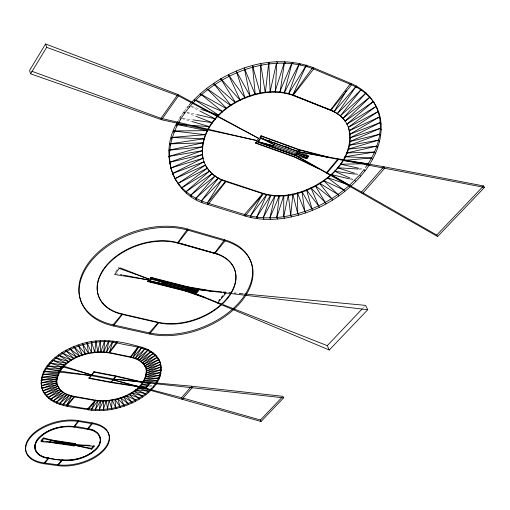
<?xml version="1.0" encoding="UTF-8"?>
<svg xmlns="http://www.w3.org/2000/svg" width="510" height="510" viewBox="0 0 510 510"><rect width="100%" height="100%" fill="white"/><g stroke="black" fill="none" stroke-linecap="round" stroke-linejoin="round"><path stroke-width="0.38" stroke-dasharray="2.55 1.91" d="M178.398 120.558L179.106 119.263M181.496 115.432L182.331 114.163M115.636 271.556L117.459 269.133M184.492 111.001L186.418 108.522M363.356 307.67L364.452 306.516M148.843 386.127L151.903 386.115M358.651 169.071L362.572 169.32M182.969 118.428L192.417 119.793M149.647 385.554L151.916 385.892M355.1 174.229L358.173 174.681M116.599 273.819L118.148 274.119M359.524 168.402L362.604 169.078M187.055 112.321L196.178 114.418M350.217 179.08L353.296 179.82M182.089 118.639L191.193 121.291M355.26 173.47L358.964 174.669M191.811 106.392L200.742 109.293M186.966 112.78L195.101 115.968M350.599 178.322L354.125 179.877M190.912 106.482L199.231 110.702"/><path stroke-width="0.76" d="M373.301 101.598L346.972 124.096L347.24 124.561C343.804 117.753 337.582 112.697 330.55 109.937L292.785 94.968C254.739 80.797 195.253 114.648 203.031 158.776C196.229 114.737 254.968 81.383 293.04 95.446L330.818 110.402C336.581 112.716 341.84 116.446 345.429 121.558L345.162 121.093L373.301 101.598C388.18 123.037 379.982 151.878 364.988 170.907C345.48 196.172 315.856 213.154 284.427 218.216L283.7 216.693L283.77 195.477C316.079 192.652 357.561 163.952 348.381 127.296L376.01 106.431C370.91 95.81 361.405 87.847 350.644 83.34L312.796 67.467C269.299 51.236 218.828 71.17 189.318 104.882M103.689 410.416L103.441 400.764C120.946 400.076 144.732 391.036 146.434 371.044L160.675 364.433C158.489 354.055 147.964 348.285 138.331 346.347C118.855 340.731 97.569 337.607 78.106 345.009C59.389 350.963 33.736 369.393 43.407 391.865C52.179 407.343 73.191 406.559 88.122 409.785C100.215 411.742 112.684 410.04 124.223 406.139C142.15 400.012 166.534 383.96 159.968 361.915L145.65 367.5L146.325 369.718L146.172 369.24L159.968 361.915M41.635 386.79L41.049 382.984L56.636 380.887L56.954 383.259L56.827 382.768L42.069 388.288C45.798 398.457 56.795 403.416 66.804 405.106C84.131 408.88 102.542 411.984 119.863 406.355C138.484 400.72 162.658 386.937 160.675 364.433L146.172 369.24C148.212 392.719 114.361 403.761 95.536 400.637L74.434 396.907C67.371 395.69 59.453 391.992 57.279 384.578L42.069 388.288L41.367 385.688L56.636 380.887C59.632 358.109 89.365 349.178 109.102 352.455L130.483 356.853C136.776 358.135 143.597 361.514 145.803 367.978L144.872 365.836L157.462 357.229L160.325 362.98M284.427 218.216C271.384 220.135 257.869 219.861 245.183 216.042L208.003 204.561C171.245 195.375 158.412 151.757 178.047 121.201M173.202 175.096C160.714 143.01 182.293 109.019 207.366 89.939C236.825 67.473 277.886 55.182 313.663 68.984L351.543 84.838C360.595 88.67 368.775 94.815 374.212 103.084M260.329 93.4L260.597 65.242M41.31 384.087C42.273 362.686 64.521 350.236 82.805 344.728C93.948 341.63 105.831 340.546 117.23 342.867C130.675 346.73 148.314 346.029 157.813 358.294M145.031 366.32C142.06 361.163 136.24 358.511 130.636 357.344L109.248 352.945C89.505 349.675 59.766 358.6 56.763 381.384L56.636 380.887M111.932 409.358L111.626 408.293L112.047 399.91L116.063 408.497M275.304 92.049L276.694 63.272M175.72 180.196L172.571 173.508L203.923 161.785C207.455 171.526 216.176 178.564 225.879 181.624L263.205 193.806C285.536 200.411 309.895 192.066 327.624 178.041C343.077 165.877 356.866 143.712 346.972 124.096L376.01 106.431L376.922 107.922M365.466 167.529C378.089 150.45 385.503 126.652 376.01 106.431M103.74 352.212L104.703 340.514L105.028 341.604M291.459 216.928L290.719 215.405L292.848 194.144L293.084 194.616M94.771 352.455L95.918 340.98L96.237 342.076M277.465 219.045L276.745 217.521L279.333 195.681L283.77 195.477L284 195.955M265.398 92.571L268.668 63.151M99.641 410.607L99.342 409.536L100.674 400.72L103.441 400.764L103.581 401.242M280.054 92.348L284.376 63.195M107.795 410.002L107.495 408.931L109.153 400.356L111.626 408.293M171.303 169.664L170.672 168.077L202.821 158.291L204.134 162.276L203.923 161.785L175.083 178.615C182.013 190.702 194.208 198.951 207.347 202.999L244.494 214.493C257.167 218.325 270.67 218.605 283.7 216.693L288.284 194.967L288.52 195.438M270.402 92.125L270.153 91.647L276.445 63.234M106.558 352.493L108.764 341.432M270.612 219.402L269.898 217.872L275.005 195.566L279.333 195.681L279.563 196.152M97.824 352.193L100.177 341.356M284.618 93.018L284.363 92.546L291.816 63.731M95.676 410.563L95.383 409.492L97.984 400.516L100.674 400.72L100.808 401.204M275.049 91.57L284.147 63.144M276.745 217.521L283.77 195.477M103.39 409.351L106.278 400.637L106.411 401.121M263.912 219.281L263.205 217.744L270.823 195.132L275.005 195.566L275.234 196.038M116.898 341.783L117.23 342.867L109.248 352.945L112.761 341.808M288.96 94.057L288.705 93.579L298.943 64.853M100.821 352.117L104.703 340.514M42.904 438.396L40.991 440.812L41.195 441.679L60.671 443.171L61.053 442.699L43.382 437.797L43.586 438.664L61.053 442.699L74.995 444.79L75.448 443.611L51.159 439.951L50.515 441.386M279.799 91.87L291.605 63.661M269.898 217.872L279.333 195.681M91.825 410.289L91.532 409.218L95.402 400.152L97.984 400.516L98.124 401M244.679 293.99L365.542 305.369L367.748 309.71L187.355 288.437L150.029 278.951L150.75 277.312L188.075 286.843L210.547 290.719L210.732 291.197L188.26 287.328L150.922 277.803L150.75 277.312M257.41 218.675L256.708 217.139L266.8 194.386L270.823 195.132L271.046 195.61M192.213 288.539L187.833 287.136L187.113 288.736L197.778 291.446L164.628 283.024L151.623 278.345L151.451 277.854L164.628 283.024L165.348 281.399L165.52 281.89L163.015 285.058L162.837 284.574L152.037 281.839M307.211 66.657L306.351 65.14L292.785 94.968L293.04 95.446L313.663 68.984L312.796 67.467M99.342 409.536L103.441 400.764M133.116 357.95L132.963 357.465L137.655 347.737M103.594 351.721L108.598 341.368M255.567 142.755L293.837 156.411L319.126 168.848L294.079 156.882L255.797 143.233L255.567 142.755L257.085 141.576L295.379 155.282L437.606 236.538L484.5 187.412L298.273 151.712L259.966 137.885L261.031 135.736L299.338 149.628L328.319 157.054L328.574 157.52L299.587 150.099L261.267 136.221L261.031 135.736M284.363 92.546L298.752 64.77M263.205 217.744L275.005 195.566M66.804 405.106L74.307 396.417L74.434 396.907L67.078 406.189L66.804 405.106L71.782 395.875L95.402 400.152L95.536 400.637L88.122 409.785L87.828 408.708L95.402 400.152M251.149 217.598L250.461 216.055L262.981 193.328L266.8 194.386L267.03 194.865M346.328 90.735L334.152 111.582L334.42 112.047M95.383 409.492L100.674 400.72M135.437 358.721L135.284 358.243L141.519 347.903M45.575 43.962L29.574 70.431L30.6 73.822L161.574 119.742L256.893 140.562L258.615 138.35L177.85 94.465L45.575 43.962L46.671 47.322L30.6 73.822M106.411 352.002L113.01 341.101L113.335 342.191M288.705 93.579L306.351 65.14M207.347 202.999L225.662 181.139L225.879 181.624L208.003 204.561L207.347 202.999L221.888 179.711L262.981 193.328L263.205 193.806L245.183 216.042L244.494 214.493L262.981 193.328M91.832 374.939L93.891 371.675L115.846 375.921L141.047 381.678L141.193 382.156L115.987 376.406L94.025 372.166L91.832 374.939L113.775 379.134L283.611 397.838L282.993 396.34L191.62 386.204L113.775 379.134L115.846 375.921L115.987 376.406L111.008 382.545L89.091 378.401L88.95 377.91L91.271 375.64L113.214 379.829L181.573 397.679L182.102 399.241L192.168 387.766L191.62 386.204M256.708 217.139L270.823 195.132M181.076 116.07L179.82 117.976L180.489 119.557M182.752 113.526L183.594 112.257M63.45 405.437L63.176 404.353L69.398 395.18L71.782 395.875L71.91 396.366M337.703 114.01L337.435 113.539L356.299 86.069L357.204 87.567M177.391 95.115L160.994 118.32L161.574 119.742L178.455 95.88L177.85 94.465M224.081 240.414L214.621 253.011L214.818 253.495L177.92 243.162L177.729 242.677L218.165 254.178A52.269 33.424 -20.4 0 1 225.994 299.568A52.269 33.424 -20.4 0 1 158.476 322.301L122.202 313.962L113.022 324.832L149.181 332.871L149.557 333.999L158.642 322.785A52.288 33.418 -20.4 0 0 227.479 298.509A52.288 33.418 -20.4 0 0 214.818 253.495L225.025 240.905L188.024 230.195A71.782 46.945 -19.1 0 0 90.009 262.618A71.782 46.945 -19.1 0 0 113.379 325.979L113.022 324.832A71.719 46.958 -19.1 0 1 89.652 261.445A71.719 46.958 -19.1 0 1 187.578 229.054L224.553 239.783L225.025 240.905A70.252 44.925 -20.4 0 1 241.549 301.282A70.252 44.925 -20.4 0 1 149.557 333.999L113.379 325.979L122.355 314.46L122.202 313.962A53.41 34.929 -19.1 0 1 105.187 266.915A53.41 34.929 -19.1 0 1 177.729 242.677L187.132 229.672M312.33 68.104L292.785 94.968L334.152 111.582L356.299 86.069M137.572 359.652L137.419 359.167L144.783 349.031M109.102 352.455L116.439 342.408M202.081 202.438L201.437 200.87L218.369 177.977L222.105 180.202M48.546 457.98C36.93 457.961 29.618 445.007 39.793 436.987C52.46 425.028 71.636 424.435 87.618 428.821C99.418 429.095 105.085 442.431 95.026 449.839C82.563 461.193 64.152 461.869 48.546 457.98L44.147 462.933L44.338 463.788L57.847 465.636A35.796 19.992 -15.2 0 0 104.958 449.144A35.796 19.992 -15.2 0 0 92.348 423.702L78.648 421.464A36.114 20.272 -14.8 0 0 30.116 437.924A36.114 20.272 -14.8 0 0 44.338 463.788L48.66 458.464L48.546 457.98A26.73 15.013 -14.8 0 1 38.11 438.842A26.73 15.013 -14.8 0 1 73.937 426.64L78.425 420.61L92.119 422.847A35.776 19.998 -15.2 0 1 104.722 448.303A35.776 19.998 -15.2 0 1 57.643 464.782L44.147 462.933A36.095 20.285 -14.8 0 1 29.918 437.051A36.095 20.285 -14.8 0 1 78.425 420.61L78.648 421.464L74.071 427.119A26.749 15.013 -14.8 0 0 38.224 439.327A26.749 15.013 -14.8 0 0 48.66 458.464L62.188 460.358A26.514 14.803 -15.2 0 0 97.18 448.156A26.514 14.803 -15.2 0 0 87.745 429.299L87.618 428.821L91.666 423.447M91.532 409.218L97.984 400.516M137.866 346.966L130.483 356.853L130.636 357.344L138.675 347.425L138.331 346.347M118.817 267.323L119.181 268.426L114.629 274.476L148.372 279.933L149.003 279.117L120.29 267.897M250.461 216.055L266.8 194.386M350.166 83.971L330.55 109.937L330.818 110.402L351.543 84.838L350.644 83.34M60.365 367.952L61.691 366.218M58.433 371.949L62.424 366.741L91.111 374.805L90.557 375.507L58.433 371.949L58.153 370.853M186.902 107.903L188.349 106.048M221.805 291.822L187.355 288.437L188.075 286.843L188.26 287.328L185.251 291.031L185.073 290.547L204.982 297.426L205.167 297.904L185.251 291.031L147.951 281.616L148.837 280.474L186.15 289.922L216.489 302.009M150.029 278.951L150.922 277.803M255.797 143.233L257.085 141.576M259.966 137.885L261.267 136.221M151.03 278.39L148.952 281.061L149.124 281.552L163.908 283.93L197.058 292.326L186.392 289.629L185.308 290.254L163.589 284.758M260.329 138.216L257.741 141.531L257.977 142.016L295.309 155.371L306.765 158.616L308.722 156.232L306.402 154.836M149.124 281.552L151.623 278.345L188.018 287.621L198.231 290.891L196.605 292.88L185.487 290.738L147.779 281.125L147.951 281.616M308.722 156.232L298.35 151.623L260.999 138.14L257.977 142.016L273.334 145.758L307.307 157.953L296.393 154.033L295.067 154.9L272.761 146.912M89.091 378.401L91.271 375.64M41.195 441.679L43.586 438.664M340.648 116.261L340.38 115.795L361.424 89.301L362.329 90.793M60.014 404.462L59.746 403.372L67.167 394.319L69.398 395.18L69.526 395.664M298.35 151.623L298.101 151.151L297.26 152.962L308.053 156.659L306.516 158.145L303.463 157.278M74.613 445.255L49.642 441.851L49.757 442.336L74.039 445.95L74.613 445.255L45.715 441.379M74.995 444.79L75.448 443.611M93.955 445.434L94.178 446.282L91.736 449.195L74.951 445.306L75.333 444.841L90.072 445.313M93.464 446.014L91.507 448.347L91.736 449.195M218.726 300.524L219.727 299.332M221.225 297.553L222.723 295.768M224.221 293.99L225.72 292.204L226.038 293.001L217.54 303.099L217.228 302.302M338.13 158.795L326.496 172.622L326.827 173.253L338.474 159.42L338.13 158.795L298.273 151.712L299.338 149.628L299.587 150.099L294.079 156.882L293.837 156.411L295.379 155.282L361.59 192.06L362.444 193.596L384.655 168.274L383.756 166.738L338.901 158.929M139.51 360.729L139.357 360.245L148.308 349.771L148.659 350.842M196.535 199.844L195.891 198.269L215.124 175.944L218.58 178.462M132.963 357.465L141.907 347.253L142.258 348.33M181.573 397.679L190.612 387.351M361.59 192.06L383.239 167.331M62.073 459.88L57.643 464.782L57.847 465.636L62.188 460.358L62.073 459.88A26.501 14.803 -15.2 0 0 97.053 447.678A26.501 14.803 -15.2 0 0 87.618 428.821M343.23 118.785L342.962 118.32L365.989 92.986L366.894 94.477M331.245 174.93L330.996 174.458L349.56 185.232L359.219 175.434M223.138 304.629L327.267 345.653L362.266 308.824M183.103 398.112L260.451 419.991L281.89 397.494M437.606 236.538L436.719 235.046L483.525 185.94L484.5 187.412M88.95 377.91L110.868 382.054L113.214 379.829L261.037 421.489L283.611 397.838M185.073 290.547L186.15 289.922L329.281 350L367.748 309.71M201.437 200.87L221.888 179.711M56.801 403.257L56.527 402.167L65.114 393.318L67.167 394.319L67.294 394.81M337.435 113.539L361.424 89.301M141.238 361.947L141.085 361.462L151.081 351.352L151.432 352.423M191.39 196.777L190.753 195.202L212.185 173.623L215.335 176.428M63.176 404.353L71.782 395.875M135.284 358.243L144.693 348.948M345.162 121.093L369.954 97.098L370.866 98.589M195.891 198.269L218.369 177.977M340.38 115.795L365.989 92.986M53.83 401.842L53.563 400.745L63.253 392.171L65.242 393.809M142.736 363.292L142.583 362.808L153.542 353.137L153.892 354.201M186.705 193.258L186.067 191.683L209.572 171.028L212.396 174.108M137.419 359.167L148.308 349.771M59.746 403.372L69.398 395.18M283.7 216.693C307.836 212.887 330.697 201.852 348.993 185.71M190.753 195.202L215.124 175.944M342.962 118.32L369.954 97.098M144.005 364.752L143.852 364.274L155.671 355.1L156.028 356.165M182.503 189.306L181.866 187.725L207.315 168.179L205.422 165.093L175.083 178.615M51.127 400.216L50.86 399.12L61.602 390.883L63.38 392.662M139.357 360.245L151.081 351.352M56.527 402.167L67.167 394.319M186.067 191.683L212.185 173.623M258.455 141.786L272.021 146.644L273.334 145.758L258.487 141.735M178.831 184.945L178.194 183.364L205.422 165.093L205.632 165.578M48.711 398.393L48.444 397.296L60.161 389.474L61.723 391.374M141.085 361.462L153.542 353.137M349.643 131.134L349.375 130.668L378.076 111.569L378.981 113.054M53.563 400.745L65.114 393.318M147.779 281.125L148.837 280.474M145.65 367.5L158.897 359.505L159.254 360.57M181.866 187.725L209.572 171.028L207.315 168.179L178.194 183.364M142.583 362.808L155.671 355.1M350.223 134.653L349.956 134.187L379.485 116.956L380.383 118.441M46.608 396.385L46.34 395.288L58.956 387.944L60.288 389.965M194.195 291.969L196.42 292.396L198.046 290.413L198.231 290.891M50.86 399.12L63.253 392.171M378.076 111.569L348.381 127.296L348.649 127.761M143.852 364.274L157.462 357.229M350.389 138.286L350.121 137.821L380.237 122.553L381.136 124.038M44.835 394.204L44.568 393.108L57.993 386.306L57.279 384.578L43.14 390.768L43.407 391.865M172.571 173.508L202.821 158.291M48.444 397.296L61.602 390.883M349.375 130.668L379.485 116.956M144.872 365.836L158.897 359.505M350.14 142.016L349.879 141.544L380.339 128.31L381.231 129.795M170.672 168.077L202.138 154.619L202.349 155.11M46.34 395.288L60.161 389.474M146.593 373.384L146.44 372.899L161.013 367.041L161.364 368.105M349.956 134.187L380.237 122.553M349.49 145.796L349.229 145.331L379.797 134.181L380.689 135.673M44.568 393.108L58.956 387.944L59.084 388.435M170.059 163.946L169.422 162.358L201.883 150.807L202.094 151.298M146.351 375.277L146.198 374.799L160.981 369.718L161.332 370.783M350.121 137.821L380.339 128.31M43.14 390.768L57.993 386.306L58.956 387.944M348.445 149.615L348.183 149.149L378.63 140.129L379.517 141.614M169.479 157.979L168.842 156.391L202.056 146.88L202.272 147.371M145.847 377.196L145.694 376.711L160.586 372.447L160.937 373.505M161.013 367.041L146.434 371.044L146.587 371.522M41.049 382.984L56.712 378.956L56.839 379.446M349.879 141.544L379.797 134.181M169.422 162.358L202.138 154.619M145.101 379.121L144.948 378.643L159.834 375.201L160.185 376.259M347.01 153.433L346.749 152.968L376.858 146.102L377.731 147.588M169.709 150.055L202.668 142.87L202.884 143.355M146.44 372.899L160.981 369.718M41.374 381.295L41.112 380.192L57.056 376.979L57.177 377.476M41.367 385.688L56.827 382.768L57.407 385.075M349.229 145.331L378.63 140.129M144.12 381.046L143.967 380.562L158.731 377.967L159.075 379.026M168.842 156.391L201.883 150.807M146.198 374.799L160.586 372.447M345.206 157.227L344.945 156.761L374.493 152.056L375.36 153.542M170.506 143.769L203.713 138.803L203.93 139.287M41.826 378.445L41.559 377.343L57.662 374.978L57.789 375.475M142.902 382.946L142.749 382.468L157.284 380.715L157.635 381.773M145.694 376.711L159.834 375.201M348.183 149.149L376.858 146.102M169.728 150.138L202.056 146.88M42.668 375.558L42.4 374.448L58.535 372.976L58.656 373.467M343.045 160.975L342.79 160.503L371.567 157.953L372.428 159.445M205.402 135.201L205.192 134.71L171.22 137.445L171.87 139.032M41.112 380.192L56.712 378.956M141.461 384.814L141.308 384.336L149.2 383.839M144.948 378.643L158.731 377.967M43.892 372.651L43.618 371.541L59.664 370.974L59.785 371.471M346.749 152.968L374.493 152.056M170.518 143.865L202.668 142.87M41.559 377.343L57.056 376.979M340.553 164.641L340.291 164.175L360.952 163.863M364.134 163.812L368.105 163.755L368.959 165.246M174.184 130.936L207.085 130.636L207.302 131.121M139.81 386.644L139.663 386.166L147.314 386.134M143.967 380.562L157.284 380.715M45.492 369.75L45.218 368.641L61.041 368.998L61.168 369.495M42.4 374.448L57.662 374.978M172.01 137.477L203.713 138.803M344.945 156.761L371.567 157.953M137.961 388.41L137.815 387.925L147.938 388.524M337.735 168.204L337.48 167.739L357.867 169.02M176.938 126.015L176.275 124.434L186.526 125.103M190.472 125.358L209.4 126.601L209.616 127.086M142.749 382.468L149.506 382.984M75.333 444.841L94.178 446.282M47.462 366.875L47.188 365.772L62.653 367.06L62.781 367.557M228.882 292.504L230.463 292.651M234.409 293.027L235.99 293.173M239.152 293.473L243.098 293.843M43.618 371.541L58.535 372.976M223.374 291.975L225.72 292.204M174.178 131.032L205.192 134.71M41.782 440.908L44.14 441.188M135.934 390.099L135.787 389.621L148.404 391.227L148.735 392.286M342.79 160.503L368.105 163.755M193.201 119.907L212.103 122.642L212.319 123.127M59.695 371.07L90.557 375.507M141.308 384.336L148.13 385.337M334.63 171.641L334.375 171.175L354.335 174.114M50.254 363.063L64.502 365.179L64.63 365.676M51.274 440.442L75.576 444.089M45.218 368.641L59.664 370.974M74.951 445.306L90.755 448.207M383.756 166.738L483.525 185.94M120.475 274.565L122.024 274.865M123.573 275.158L148.372 279.933M149.698 281.201L163.908 283.93M186.048 290.394L192.716 291.682M176.275 124.434L207.085 130.636M133.735 391.712L133.588 391.234L145.49 393.637L145.822 394.695M340.291 164.175L358.759 168.23M66.689 363.859L66.561 363.369L52.16 360.213L52.441 361.316M139.663 386.166L145.739 387.523M196.936 114.597L215.182 118.792L215.405 119.283M256.893 140.562L160.994 118.32L31.818 71.247M47.188 365.772L61.041 368.998M330.996 174.458L349.452 178.895M177.729 242.677L218.165 254.178M131.382 393.223L131.236 392.745L142.341 395.926L142.672 396.984M191.951 121.514L209.4 126.601M55.411 358.677L55.131 357.567L68.812 361.641L68.946 362.132M137.815 387.925L148.404 391.227M50.235 363.177L62.653 367.06M62.877 365.874L91.111 374.805M195.132 289.476L197.319 290.177M337.48 167.739L354.52 173.234M201.488 109.535L218.618 115.094L218.841 115.579M327.624 178.041L327.375 177.576L346.602 184.212M119.181 268.426L149.003 279.117M261.477 137.917L263.619 138.695M268.617 140.499L270.759 141.27M285.46 146.58L289.176 147.925M295.131 150.074L297.362 150.883M46.671 47.322L178.455 95.88L258.615 138.35M128.896 394.638L128.756 394.153L138.981 398.087L139.306 399.145M71.381 360.506L71.253 360.009L58.395 355.049L58.675 356.158M195.84 116.261L212.103 122.642M217.968 302.596L221.659 304.049M52.887 360.5L64.502 365.179M135.787 389.621L145.49 393.637M195.681 100.075L222.379 111.562L222.602 112.047M334.375 171.175L349.892 178.016M323.773 180.967L323.531 180.495L343.925 190.007L344.734 191.505M62.622 353.022L73.848 358.498L73.982 358.989M260.999 138.14L274.202 144.668L308.053 156.659M126.295 395.932L126.148 395.448L135.43 400.089L135.756 401.147M199.926 111.052L215.182 118.792M55.131 357.567L66.561 363.369M261.432 138.012L274.202 144.668L275.043 142.819L275.285 143.297L272.257 147.122L272.021 146.644M133.588 391.234L142.341 395.926M200.902 95.319L200.188 93.751L226.663 108.726M362.973 192.844L436.719 235.046M319.738 183.676L319.49 183.205L337.964 194.476L338.767 195.98M66.332 350.861L76.583 357.108L76.717 357.599M59.045 355.464L68.812 361.641M195.553 100.298L218.618 115.094M123.592 397.099L123.452 396.621L131.72 401.931L132.039 402.989M131.236 392.745L138.981 398.087M207.946 89.282L230.985 105.64M327.375 177.576L343.925 190.007M70.278 348.904L79.573 356.35M315.531 186.156L315.288 185.685L331.723 198.619L332.514 200.124M62.545 353.169L71.253 360.009M200.188 93.751L222.379 111.562M120.813 398.138L120.666 397.66L127.87 403.595L128.189 404.659M214.27 84.941L213.537 83.379L235.537 102.816M128.756 394.153L135.43 400.089M74.116 347.718L73.816 346.615L82.524 355.247M323.531 180.495L337.964 194.476M66.236 351.001L73.848 358.498M207.742 89.48L226.434 108.241M319.337 207.347L310.953 187.922L325.246 202.419L326.024 203.923M120.175 407.42L117.829 398.559L123.904 405.074L124.223 406.139M221.563 80.363L220.817 78.801L240.28 100.279M126.148 395.448L131.72 401.931M78.591 345.595L85.54 354.297M70.157 349.063L76.583 357.108M319.49 183.205L331.723 198.619M213.537 83.379L230.756 105.156M312.49 210.375L306.51 189.898L318.565 205.836M240.044 99.794L228.416 74.696L245.176 98.047M115.757 407.433L114.948 399.311L119.863 406.355M82.805 344.728L82.499 343.632L88.606 353.513M123.452 396.621L127.87 403.595M220.817 78.801L235.308 102.332M73.816 346.615L79.439 355.853M315.288 185.685L325.246 202.419M364.988 170.907L364.14 169.416L359.703 174.904L360.544 176.403M311.731 208.864L301.99 191.601L302.226 192.072M299.472 63.38L300.326 64.897M292.204 62.214L293.052 63.731M237.029 72.465L250.174 96.148M354.832 180.189L355.661 181.688M284.625 61.646L285.46 63.17M349.56 185.232L350.376 186.73M276.783 61.697L277.612 63.227M268.764 62.373L269.58 63.903M260.623 63.661L261.432 65.197M306.516 158.145L306.765 158.616M255.242 94.599L252.45 65.554L253.24 67.097M295.067 154.9L295.309 155.371M310.953 187.922L311.196 188.394M306.51 189.898L306.752 190.37M249.938 95.67L244.303 68.04L245.087 69.589M298.509 215.182L297.763 213.665L297.426 193.022L297.661 193.494M236.27 71.1L237.042 72.649M297.426 193.022L305.535 212.995M228.416 74.696L229.175 76.251M327.267 345.653L329.281 350M88.466 353.016L86.955 342.49L91.692 352.894M206.639 88.377L207.366 89.939M194.233 99.45L194.935 101.025M82.384 354.75L78.106 345.009L78.406 346.111M189.057 105.952L189.522 107.004M120.666 397.66L123.904 405.074M184.014 111.62L184.69 113.201M209.572 171.028L209.782 171.519M207.315 168.179L207.525 168.67M173.4 130.942L174.057 132.523M244.303 68.04L255 94.114M169.728 143.884L170.378 145.471M168.938 150.22L169.581 151.808M187.578 229.054L188.024 230.195L177.92 243.162A53.429 34.922 -19.1 0 0 105.347 267.418A53.429 34.922 -19.1 0 0 122.355 314.46L158.642 322.785L158.476 322.301L149.181 332.871A70.189 44.937 -20.4 0 0 241.09 300.18A70.189 44.937 -20.4 0 0 224.553 239.783M260.451 419.991L261.037 421.489M196.42 292.396L196.605 292.88M187.833 287.136L188.018 287.621M185.308 290.254L185.487 290.738M160.675 364.433L161.032 365.498M236.767 72.611L244.934 97.569M145.242 348.4L145.592 349.471M155.518 383.437L155.862 384.495M153.433 386.108L153.778 387.166M151.056 388.709L151.393 389.767M91.672 342.344L94.63 351.964M108.93 340.674L109.261 341.764M117.829 398.559L117.969 399.037M100.355 340.616L100.674 341.706M114.948 399.311L115.088 399.789M112.047 399.91L112.187 400.388M109.153 400.356L109.293 400.834M91.443 341.604L91.755 342.707M82.499 343.632L85.406 353.8M86.955 342.49L87.267 343.593M93.891 371.675L94.025 372.166M252.45 65.554L260.087 92.922M92.119 422.847L92.348 423.702L87.745 429.299L74.071 427.119L73.944 426.634M69.666 348.438L69.959 349.548M65.688 350.466L65.981 351.575M61.92 352.678L62.214 353.781M73.918 445.472L74.039 445.95M57.993 386.306L58.121 386.803M292.848 194.144L297.763 213.665M49.502 362.954L49.782 364.057M42.069 388.288L42.336 389.391M95.918 340.98L97.684 351.702M260.871 65.197L265.155 92.1M106.278 400.637L107.495 408.931M302.099 192.366L304.782 211.478M288.284 194.967L290.719 215.405M268.802 63.163L270.153 91.647M100.374 341.4L100.68 351.626M91.449 342.376L91.551 352.404M61.264 442.916L74.862 444.95L61.264 442.916M149.965 382.506L145.14 388.244L145.344 388.881L150.169 383.144L149.965 382.506M137.292 386.172L110.868 382.054L111.008 382.545L137.439 386.656L137.292 386.172"/></g></svg>
